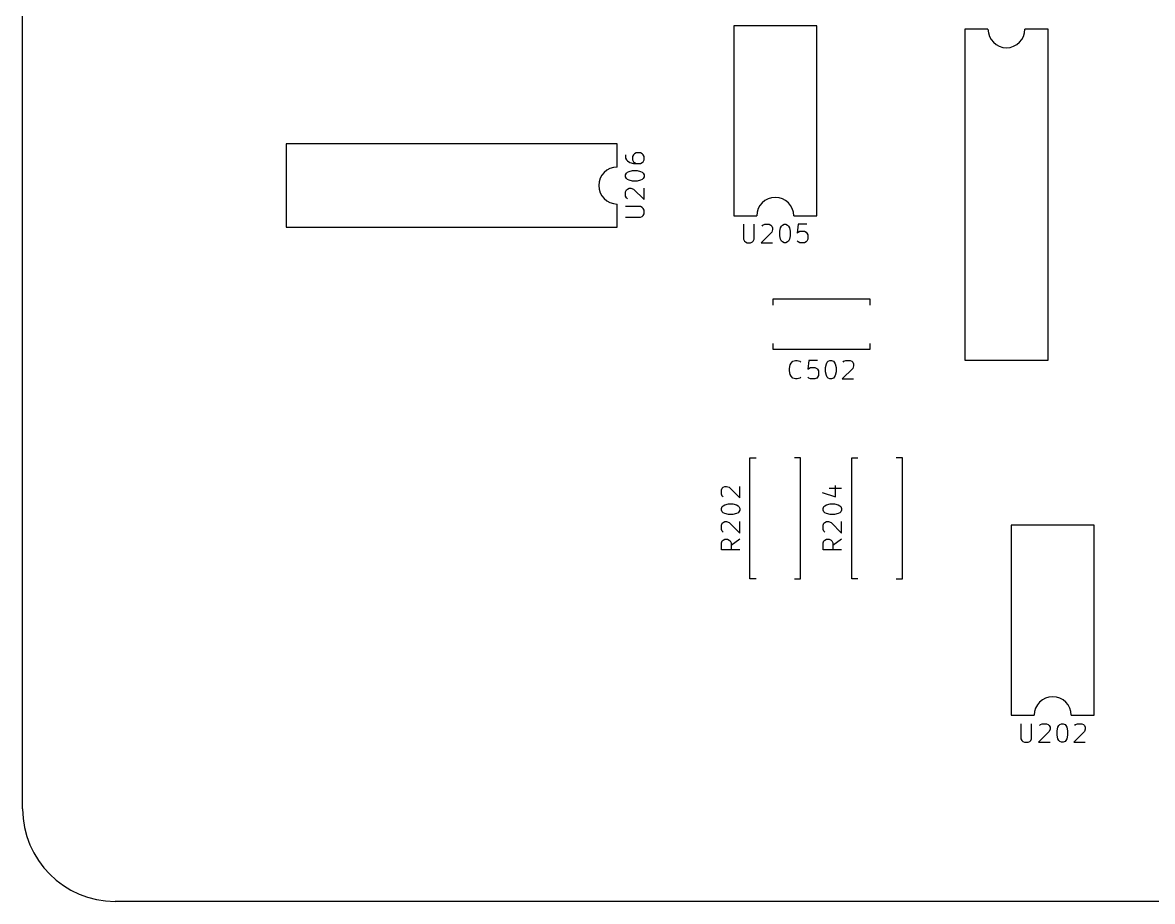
# Model space of a CAD drawing. Header units: millimetres. Extents: x 103 to 306, y -210 to -79.
# Drawn here: x 103.3 to 164.4, y -210.2 to -162.7 of the extents above; entities that cross this region are included whole.
import ezdxf

# ---------------------------------------------------------------- set-up
doc = ezdxf.new("R2010")
doc.units = ezdxf.units.MM
doc.layers.add('Edge.Cuts', color=254, linetype='CONTINUOUS', true_color=0xd0d2cd)
doc.layers.add('F.Silkscreen', color=41, linetype='CONTINUOUS', true_color=0xf2eda1)

msp = doc.modelspace()

# ---------------------------------------------------------------- linework, layer by layer
at = {"layer": 'Edge.Cuts', "linetype": 'CONTINUOUS'}
for p, q in [((103.3, -205.2), (103.3, -84.2)), ((255.822961, -210.2), (108.3, -210.2))]:
    msp.add_line(p, q, dxfattribs=at)
at = {"layer": 'Edge.Cuts'}
msp.add_arc((108.3, -205.2), 5, -180, -90, dxfattribs=at)
at = {"layer": 'F.Silkscreen', "linetype": 'CONTINUOUS'}
for p, q in [((141.75, -162.86), (141.75, -173.14)), ((146.25, -162.86), (141.75, -162.86)), ((146.25, -173.14), (146.25, -162.86)), ((154.25, -163.05), (154.25, -180.95)), ((155.5, -163.05), (154.25, -163.05)), ((158.75, -163.05), (157.5, -163.05)), ((158.75, -180.95), (158.75, -163.05)), ((117.55, -169.25), (117.55, -173.75)), ((135.45, -169.25), (117.55, -169.25)), ((135.45, -170.5), (135.45, -169.25)), ((135.904819, -169.833333), (135.904819, -170.023809)), ((136.33339, -169.833333), (136.285771, -169.928571)), ((136.381009, -169.785714), (136.33339, -169.833333)), ((136.476247, -169.738095), (136.381009, -169.785714)), ((136.714342, -169.738095), (136.476247, -169.738095)), ((136.80958, -169.785714), (136.714342, -169.738095)), ((136.8572, -169.833333), (136.80958, -169.785714)), ((136.904819, -169.928571), (136.8572, -169.833333)), ((135.904819, -170.023809), (135.952438, -170.119047)), ((135.952438, -170.119047), (136.000057, -170.166666)), ((136.000057, -170.166666), (136.142914, -170.261904)), ((136.142914, -170.261904), (136.33339, -170.309523)), ((136.285771, -169.928571), (136.285771, -170.119047)), ((136.285771, -170.119047), (136.33339, -170.214285)), ((136.33339, -170.214285), (136.381009, -170.261904)), ((136.33339, -170.309523), (136.714342, -170.309523)), ((136.381009, -170.261904), (136.476247, -170.309523)), ((136.714342, -170.309523), (136.80958, -170.261904)), ((136.80958, -170.261904), (136.8572, -170.214285)), ((136.8572, -170.214285), (136.904819, -170.119047)), ((136.904819, -170.119047), (136.904819, -169.928571)), ((135.904819, -170.928571), (135.952438, -170.833333)), ((135.904819, -171.023809), (135.904819, -170.928571)), ((135.952438, -171.119047), (135.904819, -171.023809)), ((135.952438, -170.833333), (136.000057, -170.785714)), ((136.000057, -170.785714), (136.095295, -170.738095)), ((136.095295, -170.738095), (136.285771, -170.690476)), ((136.285771, -170.690476), (136.523866, -170.690476)), ((136.523866, -170.690476), (136.714342, -170.738095)), ((136.714342, -170.738095), (136.80958, -170.785714)), ((136.80958, -170.785714), (136.8572, -170.833333)), ((136.8572, -170.833333), (136.904819, -170.928571)), ((136.904819, -171.023809), (136.8572, -171.119047)), ((136.904819, -170.928571), (136.904819, -171.023809)), ((136.000057, -171.166666), (135.952438, -171.119047)), ((136.095295, -171.214285), (136.000057, -171.166666)), ((136.000057, -171.690476), (136.095295, -171.642857)), ((136.285771, -171.261904), (136.095295, -171.214285)), ((136.095295, -171.642857), (136.190533, -171.642857)), ((136.190533, -171.642857), (136.33339, -171.690476)), ((136.523866, -171.261904), (136.285771, -171.261904)), ((136.714342, -171.214285), (136.523866, -171.261904)), ((136.80958, -171.166666), (136.714342, -171.214285)), ((136.8572, -171.119047), (136.80958, -171.166666)), ((136.904819, -172.261904), (136.904819, -171.642857)), ((135.904819, -171.833333), (135.952438, -171.738095)), ((135.904819, -172.071428), (135.904819, -171.833333)), ((135.952438, -172.166666), (135.904819, -172.071428)), ((135.952438, -171.738095), (136.000057, -171.690476)), ((136.000057, -172.214285), (135.952438, -172.166666)), ((136.33339, -171.690476), (136.904819, -172.261904)), ((135.45, -173.75), (135.45, -172.5)), ((136.714342, -172.642857), (135.904819, -172.642857)), ((136.80958, -172.690476), (136.714342, -172.642857)), ((136.8572, -172.738095), (136.80958, -172.690476)), ((136.904819, -172.833333), (136.8572, -172.738095)), ((136.904819, -173.023809), (136.904819, -172.833333)), ((135.904819, -173.214285), (136.714342, -173.214285)), ((136.714342, -173.214285), (136.80958, -173.166666)), ((136.80958, -173.166666), (136.8572, -173.119047)), ((136.8572, -173.119047), (136.904819, -173.023809)), ((141.75, -173.14), (143, -173.14)), ((145, -173.14), (146.25, -173.14)), ((117.55, -173.75), (135.45, -173.75)), ((142.285714, -173.594819), (142.285714, -174.404342)), ((142.857142, -174.404342), (142.857142, -173.594819)), ((143.809523, -174.02339), (143.238095, -174.594819)), ((143.285714, -173.690057), (143.333333, -173.642438)), ((143.333333, -173.642438), (143.428571, -173.594819)), ((143.428571, -173.594819), (143.666666, -173.594819)), ((143.666666, -173.594819), (143.761904, -173.642438)), ((143.761904, -173.642438), (143.809523, -173.690057)), ((143.809523, -173.690057), (143.857142, -173.785295)), ((143.857142, -173.880533), (143.809523, -174.02339)), ((143.857142, -173.785295), (143.857142, -173.880533)), ((144.238095, -173.975771), (144.285714, -173.785295)), ((144.238095, -174.213866), (144.238095, -173.975771)), ((144.285714, -173.785295), (144.333333, -173.690057)), ((144.333333, -173.690057), (144.380952, -173.642438)), ((144.380952, -173.642438), (144.47619, -173.594819)), ((144.47619, -173.594819), (144.571428, -173.594819)), ((144.571428, -173.594819), (144.666666, -173.642438)), ((144.666666, -173.642438), (144.714285, -173.690057)), ((144.714285, -173.690057), (144.761904, -173.785295)), ((144.761904, -173.785295), (144.809523, -173.975771)), ((144.809523, -173.975771), (144.809523, -174.213866)), ((145.238095, -173.594819), (145.190476, -174.071009)), ((145.190476, -174.071009), (145.238095, -174.02339)), ((145.714285, -173.594819), (145.238095, -173.594819)), ((145.238095, -174.02339), (145.333333, -173.975771)), ((145.333333, -173.975771), (145.571428, -173.975771)), ((145.571428, -173.975771), (145.666666, -174.02339)), ((145.666666, -174.02339), (145.714285, -174.071009)), ((145.714285, -174.071009), (145.761904, -174.166247)), ((142.285714, -174.404342), (142.333333, -174.49958)), ((142.333333, -174.49958), (142.380952, -174.5472)), ((142.380952, -174.5472), (142.47619, -174.594819)), ((142.47619, -174.594819), (142.666666, -174.594819)), ((142.666666, -174.594819), (142.761904, -174.5472)), ((142.761904, -174.5472), (142.809523, -174.49958)), ((142.809523, -174.49958), (142.857142, -174.404342)), ((143.238095, -174.594819), (143.857142, -174.594819)), ((144.285714, -174.404342), (144.238095, -174.213866)), ((144.333333, -174.49958), (144.285714, -174.404342)), ((144.380952, -174.5472), (144.333333, -174.49958)), ((144.47619, -174.594819), (144.380952, -174.5472)), ((144.571428, -174.594819), (144.47619, -174.594819)), ((144.666666, -174.5472), (144.571428, -174.594819)), ((144.714285, -174.49958), (144.666666, -174.5472)), ((144.761904, -174.404342), (144.714285, -174.49958)), ((144.809523, -174.213866), (144.761904, -174.404342)), ((145.238095, -174.5472), (145.190476, -174.49958)), ((145.333333, -174.594819), (145.238095, -174.5472)), ((145.571428, -174.594819), (145.333333, -174.594819)), ((145.666666, -174.5472), (145.571428, -174.594819)), ((145.714285, -174.49958), (145.666666, -174.5472)), ((145.761904, -174.404342), (145.714285, -174.49958)), ((145.761904, -174.166247), (145.761904, -174.404342)), ((143.88, -177.63), (149.12, -177.63)), ((143.88, -177.967), (143.88, -177.63)), ((149.12, -177.63), (149.12, -177.967)), ((143.88, -180.37), (143.88, -180.033)), ((149.12, -180.033), (149.12, -180.37)), ((149.12, -180.37), (143.88, -180.37)), ((144.761905, -181.38339), (144.809524, -181.192914)), ((144.761905, -181.526247), (144.761905, -181.38339)), ((144.809524, -181.192914), (144.857143, -181.097676)), ((144.857143, -181.097676), (144.952381, -181.002438)), ((144.952381, -181.002438), (145.095238, -180.954819)), ((145.095238, -180.954819), (145.190476, -180.954819)), ((145.190476, -180.954819), (145.333333, -181.002438)), ((145.333333, -181.002438), (145.380952, -181.050057)), ((145.809524, -180.954819), (145.761905, -181.431009)), ((145.761905, -181.431009), (145.809524, -181.38339)), ((146.285714, -180.954819), (145.809524, -180.954819)), ((145.809524, -181.38339), (145.904762, -181.335771)), ((145.904762, -181.335771), (146.142857, -181.335771)), ((146.142857, -181.335771), (146.238095, -181.38339)), ((146.238095, -181.38339), (146.285714, -181.431009)), ((146.285714, -181.431009), (146.333333, -181.526247)), ((146.714286, -181.335771), (146.761905, -181.145295)), ((146.714286, -181.573866), (146.714286, -181.335771)), ((146.761905, -181.145295), (146.809524, -181.050057)), ((146.809524, -181.050057), (146.857143, -181.002438)), ((146.857143, -181.002438), (146.952381, -180.954819)), ((146.952381, -180.954819), (147.047619, -180.954819)), ((147.047619, -180.954819), (147.142857, -181.002438)), ((147.142857, -181.002438), (147.190476, -181.050057)), ((147.190476, -181.050057), (147.238095, -181.145295)), ((147.238095, -181.145295), (147.285714, -181.335771)), ((147.285714, -181.335771), (147.285714, -181.573866)), ((148.190476, -181.38339), (147.619048, -181.954819)), ((147.666667, -181.050057), (147.714286, -181.002438)), ((147.714286, -181.002438), (147.809524, -180.954819)), ((147.809524, -180.954819), (148.047619, -180.954819)), ((148.047619, -180.954819), (148.142857, -181.002438)), ((148.142857, -181.002438), (148.190476, -181.050057)), ((148.190476, -181.050057), (148.238095, -181.145295)), ((148.238095, -181.240533), (148.190476, -181.38339)), ((148.238095, -181.145295), (148.238095, -181.240533)), ((154.25, -180.95), (158.75, -180.95)), ((144.809524, -181.716723), (144.761905, -181.526247)), ((144.857143, -181.811961), (144.809524, -181.716723)), ((144.952381, -181.9072), (144.857143, -181.811961)), ((145.095238, -181.954819), (144.952381, -181.9072)), ((145.190476, -181.954819), (145.095238, -181.954819)), ((145.333333, -181.9072), (145.190476, -181.954819)), ((145.380952, -181.85958), (145.333333, -181.9072)), ((145.809524, -181.9072), (145.761905, -181.85958)), ((145.904762, -181.954819), (145.809524, -181.9072)), ((146.142857, -181.954819), (145.904762, -181.954819)), ((146.238095, -181.9072), (146.142857, -181.954819)), ((146.285714, -181.85958), (146.238095, -181.9072)), ((146.333333, -181.764342), (146.285714, -181.85958)), ((146.333333, -181.526247), (146.333333, -181.764342)), ((146.761905, -181.764342), (146.714286, -181.573866)), ((146.809524, -181.85958), (146.761905, -181.764342)), ((146.857143, -181.9072), (146.809524, -181.85958)), ((146.952381, -181.954819), (146.857143, -181.9072)), ((147.047619, -181.954819), (146.952381, -181.954819)), ((147.142857, -181.9072), (147.047619, -181.954819)), ((147.190476, -181.85958), (147.142857, -181.9072)), ((147.238095, -181.764342), (147.190476, -181.85958)), ((147.285714, -181.573866), (147.238095, -181.764342)), ((147.619048, -181.954819), (148.238095, -181.954819)), ((142.63, -186.23), (142.96, -186.23)), ((142.63, -192.77), (142.63, -186.23)), ((145.37, -186.23), (145.04, -186.23)), ((145.37, -192.77), (145.37, -186.23)), ((148.13, -186.23), (148.46, -186.23)), ((148.13, -192.77), (148.13, -186.23)), ((150.87, -186.23), (150.54, -186.23)), ((150.87, -192.77), (150.87, -186.23)), ((141.084819, -187.95238), (141.132438, -187.857142)), ((141.084819, -188.190475), (141.084819, -187.95238)), ((141.132438, -187.857142), (141.180057, -187.809523)), ((141.180057, -187.809523), (141.275295, -187.761904)), ((141.275295, -187.761904), (141.370533, -187.761904)), ((141.370533, -187.761904), (141.51339, -187.809523)), ((141.51339, -187.809523), (142.084819, -188.380951)), ((142.084819, -188.380951), (142.084819, -187.761904)), ((146.5372, -188.095237), (147.251485, -188.333332)), ((146.918152, -187.857142), (147.584819, -187.857142)), ((147.251485, -188.333332), (147.251485, -187.714285)), ((141.132438, -188.285713), (141.084819, -188.190475)), ((141.180057, -188.333332), (141.132438, -188.285713)), ((141.180057, -188.809523), (141.275295, -188.761904)), ((141.275295, -188.761904), (141.465771, -188.714285)), ((141.465771, -188.714285), (141.703866, -188.714285)), ((141.703866, -188.714285), (141.894342, -188.761904)), ((141.894342, -188.761904), (141.98958, -188.809523)), ((146.680057, -188.809523), (146.775295, -188.761904)), ((146.775295, -188.761904), (146.965771, -188.714285)), ((146.965771, -188.714285), (147.203866, -188.714285)), ((147.203866, -188.714285), (147.394342, -188.761904)), ((147.394342, -188.761904), (147.48958, -188.809523)), ((141.084819, -188.95238), (141.132438, -188.857142)), ((141.084819, -189.047618), (141.084819, -188.95238)), ((141.132438, -189.142856), (141.084819, -189.047618)), ((141.132438, -188.857142), (141.180057, -188.809523)), ((141.180057, -189.190475), (141.132438, -189.142856)), ((141.275295, -189.238094), (141.180057, -189.190475)), ((141.465771, -189.285713), (141.275295, -189.238094)), ((141.703866, -189.285713), (141.465771, -189.285713)), ((141.894342, -189.238094), (141.703866, -189.285713)), ((141.98958, -189.190475), (141.894342, -189.238094)), ((141.98958, -188.809523), (142.0372, -188.857142)), ((142.0372, -189.142856), (141.98958, -189.190475)), ((142.0372, -188.857142), (142.084819, -188.95238)), ((142.084819, -189.047618), (142.0372, -189.142856)), ((142.084819, -188.95238), (142.084819, -189.047618)), ((146.584819, -188.95238), (146.632438, -188.857142)), ((146.584819, -189.047618), (146.584819, -188.95238)), ((146.632438, -189.142856), (146.584819, -189.047618)), ((146.632438, -188.857142), (146.680057, -188.809523)), ((146.680057, -189.190475), (146.632438, -189.142856)), ((146.775295, -189.238094), (146.680057, -189.190475)), ((146.965771, -189.285713), (146.775295, -189.238094)), ((147.203866, -189.285713), (146.965771, -189.285713)), ((147.394342, -189.238094), (147.203866, -189.285713)), ((147.48958, -189.190475), (147.394342, -189.238094)), ((147.48958, -188.809523), (147.5372, -188.857142)), ((147.5372, -189.142856), (147.48958, -189.190475)), ((147.5372, -188.857142), (147.584819, -188.95238)), ((147.584819, -189.047618), (147.5372, -189.142856)), ((147.584819, -188.95238), (147.584819, -189.047618)), ((141.084819, -189.857142), (141.132438, -189.761904)), ((141.084819, -190.095237), (141.084819, -189.857142)), ((141.132438, -189.761904), (141.180057, -189.714285)), ((141.180057, -189.714285), (141.275295, -189.666666)), ((141.275295, -189.666666), (141.370533, -189.666666)), ((141.370533, -189.666666), (141.51339, -189.714285)), ((141.51339, -189.714285), (142.084819, -190.285713)), ((142.084819, -190.285713), (142.084819, -189.666666)), ((146.584819, -189.857142), (146.632438, -189.761904)), ((146.584819, -190.095237), (146.584819, -189.857142)), ((146.632438, -189.761904), (146.680057, -189.714285)), ((146.680057, -189.714285), (146.775295, -189.666666)), ((146.775295, -189.666666), (146.870533, -189.666666)), ((146.870533, -189.666666), (147.01339, -189.714285)), ((147.01339, -189.714285), (147.584819, -190.285713)), ((147.584819, -190.285713), (147.584819, -189.666666)), ((156.75, -189.86), (156.75, -200.14)), ((161.25, -189.86), (156.75, -189.86)), ((161.25, -200.14), (161.25, -189.86)), ((141.132438, -190.190475), (141.084819, -190.095237)), ((141.180057, -190.238094), (141.132438, -190.190475)), ((146.632438, -190.190475), (146.584819, -190.095237)), ((146.680057, -190.238094), (146.632438, -190.190475)), ((141.084819, -190.809523), (141.132438, -190.714285)), ((141.084819, -191.190475), (141.084819, -190.809523)), ((142.084819, -191.190475), (141.084819, -191.190475)), ((141.132438, -190.714285), (141.180057, -190.666666)), ((141.180057, -190.666666), (141.275295, -190.619047)), ((141.275295, -190.619047), (141.418152, -190.619047)), ((141.418152, -190.619047), (141.51339, -190.666666)), ((141.51339, -190.666666), (141.561009, -190.714285)), ((141.561009, -190.714285), (141.608628, -190.809523)), ((142.084819, -190.619047), (141.608628, -190.95238)), ((141.608628, -190.809523), (141.608628, -191.190475)), ((146.584819, -190.809523), (146.632438, -190.714285)), ((146.584819, -191.190475), (146.584819, -190.809523)), ((147.584819, -191.190475), (146.584819, -191.190475)), ((146.632438, -190.714285), (146.680057, -190.666666)), ((146.680057, -190.666666), (146.775295, -190.619047)), ((146.775295, -190.619047), (146.918152, -190.619047)), ((146.918152, -190.619047), (147.01339, -190.666666)), ((147.01339, -190.666666), (147.061009, -190.714285)), ((147.061009, -190.714285), (147.108628, -190.809523)), ((147.584819, -190.619047), (147.108628, -190.95238)), ((147.108628, -190.809523), (147.108628, -191.190475)), ((142.96, -192.77), (142.63, -192.77)), ((145.04, -192.77), (145.37, -192.77)), ((148.46, -192.77), (148.13, -192.77)), ((150.54, -192.77), (150.87, -192.77)), ((156.75, -200.14), (158, -200.14)), ((160, -200.14), (161.25, -200.14)), ((157.285714, -200.594819), (157.285714, -201.404342)), ((157.857142, -201.404342), (157.857142, -200.594819)), ((158.285714, -200.690057), (158.333333, -200.642438)), ((158.333333, -200.642438), (158.428571, -200.594819)), ((158.428571, -200.594819), (158.666666, -200.594819)), ((158.666666, -200.594819), (158.761904, -200.642438)), ((158.761904, -200.642438), (158.809523, -200.690057)), ((158.809523, -200.690057), (158.857142, -200.785295)), ((158.857142, -200.880533), (158.809523, -201.02339)), ((158.857142, -200.785295), (158.857142, -200.880533)), ((159.238095, -200.975771), (159.285714, -200.785295)), ((159.238095, -201.213866), (159.238095, -200.975771)), ((159.285714, -200.785295), (159.333333, -200.690057)), ((159.333333, -200.690057), (159.380952, -200.642438)), ((159.380952, -200.642438), (159.47619, -200.594819)), ((159.47619, -200.594819), (159.571428, -200.594819)), ((159.571428, -200.594819), (159.666666, -200.642438)), ((159.666666, -200.642438), (159.714285, -200.690057)), ((159.714285, -200.690057), (159.761904, -200.785295)), ((159.761904, -200.785295), (159.809523, -200.975771)), ((159.809523, -200.975771), (159.809523, -201.213866)), ((160.190476, -200.690057), (160.238095, -200.642438)), ((160.238095, -200.642438), (160.333333, -200.594819)), ((160.333333, -200.594819), (160.571428, -200.594819)), ((160.571428, -200.594819), (160.666666, -200.642438)), ((160.666666, -200.642438), (160.714285, -200.690057)), ((160.714285, -200.690057), (160.761904, -200.785295)), ((160.761904, -200.880533), (160.714285, -201.02339)), ((160.761904, -200.785295), (160.761904, -200.880533)), ((157.285714, -201.404342), (157.333333, -201.49958)), ((157.333333, -201.49958), (157.380952, -201.5472)), ((157.380952, -201.5472), (157.47619, -201.594819)), ((157.47619, -201.594819), (157.666666, -201.594819)), ((157.666666, -201.594819), (157.761904, -201.5472)), ((157.761904, -201.5472), (157.809523, -201.49958)), ((157.809523, -201.49958), (157.857142, -201.404342)), ((158.809523, -201.02339), (158.238095, -201.594819)), ((158.238095, -201.594819), (158.857142, -201.594819)), ((159.285714, -201.404342), (159.238095, -201.213866)), ((159.333333, -201.49958), (159.285714, -201.404342)), ((159.380952, -201.5472), (159.333333, -201.49958)), ((159.47619, -201.594819), (159.380952, -201.5472)), ((159.571428, -201.594819), (159.47619, -201.594819)), ((159.666666, -201.5472), (159.571428, -201.594819)), ((159.714285, -201.49958), (159.666666, -201.5472)), ((159.761904, -201.404342), (159.714285, -201.49958)), ((159.809523, -201.213866), (159.761904, -201.404342)), ((160.714285, -201.02339), (160.142857, -201.594819)), ((160.142857, -201.594819), (160.761904, -201.594819))]:
    msp.add_line(p, q, dxfattribs=at)
at = {"layer": 'F.Silkscreen'}
for centre, start, end in [((156.5, -163.05), -180, 0), ((135.45, -171.5), -270, -90), ((144, -173.14), 0, 180), ((159, -200.14), 0, 180)]:
    msp.add_arc(centre, 1, start, end, dxfattribs=at)

doc.saveas('drawing.dxf')
